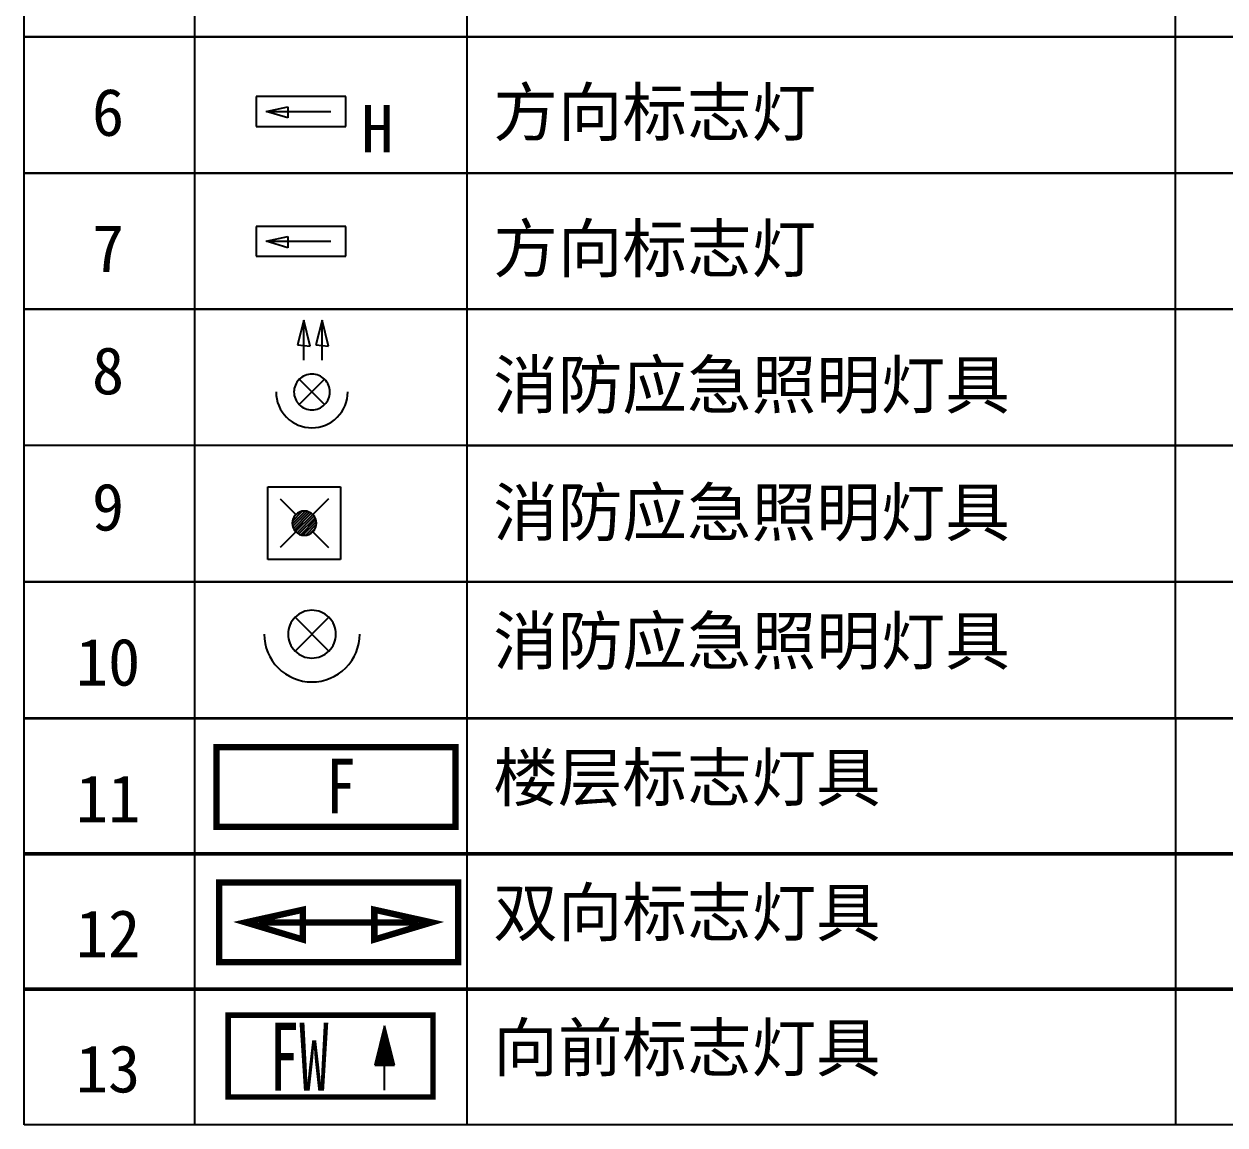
# Model space of a CAD drawing. Header units: millimetres. Extents: x -633009578 to 5705885, y -633235091 to 2571734.
# Drawn here: x 2618485 to 2623763, y 2111053 to 2115892 of the extents above; entities that cross this region are included whole.
import ezdxf
from ezdxf.enums import TextEntityAlignment as Align

# ---------------------------------------------------------------- set-up
doc = ezdxf.new("R2010")
doc.units = ezdxf.units.MM
doc.header["$LTSCALE"] = 1000
doc.header["$MEASUREMENT"] = 0
doc.layers.get('0').update_dxf_attribs({"color": 9})
for name, color, linetype in [('0 @ 1 @ 1', 9, 'Continuous'), ('000000000000电气', 7, 'Continuous'), ('设备-照明', 3, 'Continuous')]:
    doc.layers.add(name, color=color, linetype=linetype)
doc.styles.add('_TEL_DIM', font='simhei.ttf', dxfattribs={"height": 3.5, "bigfont": 'HZTXT'})
doc.styles.add('ELEC-DIM', font='simhei.ttf')
doc.styles.add('IDQSTYLE', font='simhei.ttf', dxfattribs={"width": 0.707, "bigfont": 'hztxt.shx'})
doc.styles.get("Standard").update_dxf_attribs({"font": 'simhei.ttf', "bigfont": 'hztxt.shx'})

# ---------------------------------------------------------------- blocks, each defined once
blk = doc.blocks.new('HC000080')
at = {"color": 0, "linetype": 'Continuous', "const_width": 0.2}
blk.add_lwpolyline([(-3.75, 1.25), (3.75, 1.25), (3.75, -1.25), (-3.75, -1.25), (-3.75, 1.25)], dxfattribs=at)
at = {"color": 0, "style": 'IDQSTYLE', "width": 0.7}
for tag, p in [('E', (-0.313, -0.89)), ('PSFHATT', (5.75, -1.25))]:
    blk.add_attdef(tag, p, '', height=1.715, dxfattribs=at)
blk = doc.blocks.new('HC000078')
at = {"color": 0, "linetype": 'Continuous', "const_width": 0.2}
for points in [[(-3.75, 1.25), (3.75, 1.25), (3.75, -1.25), (-3.75, -1.25), (-3.75, 1.25)], [(2.5, 0), (-2.5, 0)]]:
    blk.add_lwpolyline(points, dxfattribs=at)
blk.add_lwpolyline([(2.917, 0), (1.12, 0.398), (1.12, -0.539)], close=True, dxfattribs=at)
at = {"color": 0, "style": 'IDQSTYLE', "width": 0.7}
blk.add_attdef('PSFHATT', (5.75, -1.25), '', height=2.5, dxfattribs=at)
blk = doc.blocks.new('$equip_U$00000099(PC-20190719OMEG)')
at = {"layer": '0 @ 1 @ 1'}
h = blk.add_hatch(dxfattribs=at)
h.set_pattern_fill('ANSI31', color=3, scale=0.0025)
h.set_pattern_definition([(45, (-1908.374919, -309.4291964), (-0.002806330038, 0.002806330038), [])])
h.paths.add_polyline_path([(0.3955, 0.2215), (0.3235, -0.0665), (0.4675, -0.0665)])
at = {"color": 3}
for p, q in [((-0.75, 0.3), (-0.75, -0.3)), ((0.75, 0.3), (-0.75, 0.3)), ((0.75, -0.3), (0.75, 0.3)), ((0.3955, 0.2215), (0.3235, -0.0665)), ((0.4675, -0.0665), (0.3955, 0.2215)), ((0.3955, -0.2493), (0.3955, 0.1735)), ((0.3235, -0.0665), (0.4675, -0.0665)), ((-0.75, -0.3), (0.75, -0.3))]:
    blk.add_line(p, q, dxfattribs=at)
at = {"color": 3, "const_width": 0.04}
blk.add_lwpolyline([(-0.75, 0.3), (-0.75, -0.3), (0.75, -0.3), (0.75, 0.3), (-0.75, 0.3), (-0.75, -0.3)], dxfattribs=at)
at = {"color": 1}
for p in [(0, 0.3), (-0.75, 0), (0.75, 0), (0, -0.3)]:
    blk.add_point(p, dxfattribs=at)
at = {"color": 3, "style": '_TEL_DIM', "width": 0.64}
blk.add_text('FW', height=0.5, dxfattribs=at).set_placement((-0.4486, -0.2539))
at = {"color": 7, "style": '_TEL_DIM', "flags": 1}
for tag in ['A', 'REMARK']:
    blk.add_attdef(tag, text='', height=0.000025, dxfattribs=at).set_placement((0, 0), align=Align.MIDDLE_CENTER)
at = {"color": 7, "style": '_TEL_DIM'}
blk.add_attdef('$TEXT$', text='', height=0.00002, dxfattribs=at).set_placement((0, -0.3), align=Align.MIDDLE_CENTER)

msp = doc.modelspace()

# ---------------------------------------------------------------- linework, layer by layer
at = {"layer": '000000000000电气'}
for p, q in [((2619234.3, 2117034.4, 1670.9), (2619234.3, 2114849.6, 1670.9)), ((2620431.6, 2117034.4, 1670.9), (2620431.6, 2114849.6, 1670.9)), ((2623543.9, 2117034.4, 1670.9), (2623543.9, 2114849.6, 1670.9)), ((2618485.5, 2115836.3, 1670.9), (2618485.5, 2116435.3, 1670.9)), ((2618485.5, 2115836.3, 1670.9), (2637411.8, 2115836.3, 1670.9)), ((2618485.5, 2115237.3, 1670.9), (2618485.5, 2115836.3, 1670.9)), ((2637411.8, 2115836.3, 1670.9), (2618485.5, 2115836.3, 1670.9)), ((2618485.5, 2115237.3, 1670.9), (2637411.8, 2115237.3, 1670.9)), ((2618485.5, 2114638.2, 1670.9), (2618485.5, 2115237.3, 1670.9)), ((2637411.8, 2115237.3, 1670.9), (2618485.5, 2115237.3, 1670.9)), ((2619234.3, 2115237.3, 1670.9), (2619234.3, 2114638.2, 1670.9)), ((2620431.6, 2115237.3, 1670.9), (2620431.6, 2114638.2, 1670.9)), ((2623543.9, 2115237.3, 1670.9), (2623543.9, 2114638.2, 1670.9)), ((2637411.8, 2114638.2, 1670.9), (2618485.5, 2114638.2, 1670.9)), ((2618485.5, 2114039.2, 1670.9), (2618485.5, 2114638.2, 1670.9)), ((2618485.5, 2114638.2, 1670.9), (2637411.8, 2114638.2, 1670.9)), ((2619234.3, 2114638.2, 1670.9), (2619234.3, 2114039.2, 1670.9)), ((2620431.6, 2114638.2, 1670.9), (2620431.6, 2114039.2, 1670.9)), ((2623543.9, 2114638.2, 1670.9), (2623543.9, 2112841.1, 1670.9)), ((2620431.6, 2114077.6, 1670.9), (2620431.6, 2113440.1, 1670.9)), ((2623543.9, 2114077.6, 1670.9), (2623543.9, 2113440.1, 1670.9)), ((2618485.5, 2113440.1, 1670.9), (2618485.5, 2114039.2, 1670.9)), ((2618485.5, 2114039.2, 1670.9), (2618485.5, 2114039.2, 1670.9)), ((2637411.8, 2114039.2, 1670.9), (2618485.5, 2114039.2, 1670.9)), ((2619234.3, 2114039.2, 1670.9), (2619234.3, 2113440.1, 1670.9)), ((2620431.6, 2114039.2, 1670.9), (2620431.6, 2112841.1, 1670.9)), ((2620431.6, 2114039.2, 1670.9), (2637411.8, 2114039.2, 1670.9)), ((2623543.9, 2114039.2, 1670.9), (2623543.9, 2112841.1, 1670.9)), ((2637411.8, 2113440.1, 1670.9), (2618485.5, 2113440.1, 1670.9)), ((2618485.5, 2113440.1, 1670.9), (2637411.8, 2113440.1, 1670.9)), ((2618485.5, 2112841.1, 1670.9), (2618485.5, 2113440.1, 1670.9)), ((2637411.8, 2113440.1), (2618485.5, 2113440.1)), ((2618485.5, 2113440.1), (2637411.8, 2113440.1)), ((2618485.5, 2112841.1), (2618485.5, 2113440.1)), ((2619234.3, 2113440.1, 1670.9), (2619234.3, 2112841.1, 1670.9)), ((2619234.3, 2113440.1), (2619234.3, 2112841.1)), ((2637411.8, 2112841.1, 1670.9), (2618485.5, 2112841.1, 1670.9)), ((2637411.8, 2112841.1), (2618485.5, 2112841.1)), ((2637411.8, 2112839.6), (2618485.5, 2112839.6)), ((2618485.5, 2112839.6), (2637411.8, 2112839.6)), ((2618485.5, 2112240.6), (2618485.5, 2112839.6)), ((2619234.3, 2112839.6), (2619234.3, 2112240.6)), ((2620430.7, 2112839.6), (2620430.7, 2112240.6)), ((2623545.4, 2112839.6), (2623545.4, 2112240.6)), ((2637411.8, 2112247.9, 1670.9), (2618485.5, 2112247.9, 1670.9)), ((2637411.8, 2112247.9), (2618485.5, 2112247.9)), ((2637411.8, 2112246.5), (2618485.5, 2112246.5)), ((2618485.5, 2112246.5), (2637411.8, 2112246.5)), ((2618485.5, 2111647.4), (2618485.5, 2112246.5)), ((2637411.8, 2112240.6), (2618485.5, 2112240.6)), ((2619234.3, 2112246.5), (2619234.3, 2111647.4)), ((2620430.7, 2112246.5), (2620430.7, 2111647.4)), ((2623545.4, 2112246.5), (2623545.4, 2111647.4)), ((2637411.8, 2111653.4, 1670.9), (2618485.5, 2111653.4, 1670.9)), ((2637411.8, 2111653.4), (2618485.5, 2111653.4)), ((2637411.8, 2111652), (2618485.5, 2111652)), ((2618485.5, 2111652), (2637411.8, 2111652)), ((2618485.5, 2111052.9), (2618485.5, 2111652)), ((2637411.8, 2111647.4), (2618485.5, 2111647.4)), ((2637411.8, 2111646.1), (2618485.5, 2111646.1)), ((2619234.3, 2111652), (2619234.3, 2111052.9)), ((2620430.7, 2111652), (2620430.7, 2111052.9)), ((2623545.4, 2111652), (2623545.4, 2111052.9)), ((2637411.8, 2111052.9), (2618485.5, 2111052.9))]:
    msp.add_line(p, q, dxfattribs=at)
at = {"layer": '000000000000电气', "linetype": 'Continuous'}
for p, q in [((2619899.4, 2115573.4, 106213.4), (2619506.3, 2115573.4, 106213.4)), ((2619506.3, 2115573.4, 106213.4), (2619506.3, 2115442.4, 106213.4)), ((2619899.4, 2115442.4, 106213.4), (2619899.4, 2115573.4, 106213.4)), ((2619549.9, 2115507.9, 106213.4), (2619644.1, 2115528.8, 106213.4)), ((2619644.1, 2115479.7, 106213.4), (2619549.9, 2115507.9, 106213.4)), ((2619571.8, 2115507.9, 106213.4), (2619833.9, 2115507.9, 106213.4)), ((2619644.1, 2115528.8, 106213.4), (2619644.1, 2115479.7, 106213.4)), ((2619506.3, 2115442.4, 106213.4), (2619899.4, 2115442.4, 106213.4)), ((2619899.4, 2115002.7, 106213.4), (2619506.3, 2115002.7, 106213.4)), ((2619506.3, 2115002.7, 106213.4), (2619506.3, 2114871.7, 106213.4)), ((2619549.9, 2114937.2, 106213.4), (2619644.1, 2114958.1, 106213.4)), ((2619644.1, 2114958.1, 106213.4), (2619644.1, 2114909, 106213.4)), ((2619899.4, 2114871.7, 106213.4), (2619899.4, 2115002.7, 106213.4)), ((2619644.1, 2114909, 106213.4), (2619549.9, 2114937.2, 106213.4)), ((2619571.8, 2114937.2, 106213.4), (2619833.9, 2114937.2, 106213.4)), ((2619506.3, 2114871.7, 106213.4), (2619899.4, 2114871.7, 106213.4)), ((2619557.4, 2113857.8, 1670.9), (2619876.8, 2113857.8, 1670.9)), ((2619557.4, 2113538.4, 1670.9), (2619557.4, 2113857.8, 1670.9)), ((2619876.8, 2113857.8, 1670.9), (2619876.8, 2113538.4, 1670.9)), ((2619610.6, 2113804.6, 1670.9), (2619679.5, 2113735.8, 1670.9)), ((2619823.6, 2113804.6, 1670.9), (2619754.7, 2113735.8, 1670.9)), ((2619664, 2113694.2, 1670.9), (2619721, 2113751.2, 1670.9)), ((2619664.6, 2113706.8, 1670.9), (2619708.4, 2113750.7, 1670.9)), ((2619665.8, 2113684, 1670.9), (2619731.3, 2113749.5, 1670.9)), ((2619669.1, 2113675.2, 1670.9), (2619740.1, 2113746.2, 1670.9)), ((2619671.8, 2113726.1, 1670.9), (2619689.1, 2113743.4, 1670.9)), ((2619673.5, 2113667.6, 1670.9), (2619747.7, 2113741.7, 1670.9)), ((2619679, 2113661, 1670.9), (2619754.2, 2113736.3, 1670.9)), ((2619685.4, 2113655.4, 1670.9), (2619759.9, 2113729.9, 1670.9)), ((2619692.8, 2113650.8, 1670.9), (2619764.5, 2113722.4, 1670.9)), ((2619701.4, 2113647.3, 1670.9), (2619768, 2113713.9, 1670.9)), ((2619711.4, 2113645.2, 1670.9), (2619770, 2113703.9, 1670.9)), ((2619723.5, 2113645.3, 1670.9), (2619770, 2113691.8, 1670.9)), ((2619679.5, 2113660.5, 1670.9), (2619610.6, 2113591.7, 1670.9)), ((2619740.6, 2113650.4, 1670.9), (2619764.9, 2113674.6, 1670.9)), ((2619754.7, 2113660.5, 1670.9), (2619823.6, 2113591.7, 1670.9)), ((2619876.8, 2113538.4, 1670.9), (2619557.4, 2113538.4, 1670.9)), ((2619876.8, 2113538.4), (2619557.4, 2113538.4))]:
    msp.add_line(p, q, dxfattribs=at)
for start, end in [(90, 135), (45, 90), (135, 180), (180, 225), (0, 45), (315, 0), (225, 270), (270, 315)]:
    msp.add_arc((2619717.1, 2113698.1, 1670.9), 53.2, start, end, dxfattribs=at)
at = {"layer": '设备-照明', "linetype": 'Continuous'}
for p, q in [((2619715.1, 2114590.3, 1670.9), (2619686.9, 2114482.7, 1670.9)), ((2619714.9, 2114415.3, 1670.9), (2619715.1, 2114590.3, 1670.9)), ((2619742.6, 2114475.8, 1670.9), (2619715.1, 2114590.3, 1670.9)), ((2619796.2, 2114590.1, 1670.9), (2619768, 2114482.6, 1670.9)), ((2619796, 2114415.2, 1670.9), (2619796.2, 2114590.1, 1670.9)), ((2619823.7, 2114475.6, 1670.9), (2619796.2, 2114590.1, 1670.9)), ((2619686.9, 2114482.7, 1670.9), (2619742.6, 2114475.8, 1670.9)), ((2619768, 2114482.6, 1670.9), (2619823.7, 2114475.6, 1670.9)), ((2619806.3, 2114219.4, 1670.9), (2619694.9, 2114330.7, 1670.9)), ((2619694.9, 2114219.4, 1670.9), (2619806.3, 2114330.7, 1670.9)), ((2619825, 2113136.1, 1670.9), (2619676.5, 2113284.6, 1670.9)), ((2619676.5, 2113136.1, 1670.9), (2619825, 2113284.6, 1670.9)), ((2619825, 2113136.1), (2619676.5, 2113284.6)), ((2619676.5, 2113136.1), (2619825, 2113284.6))]:
    msp.add_line(p, q, dxfattribs=at)
for centre, radius, start, end in [((2619750.6, 2114275, 1670.9), 78.8, 135, 180), ((2619750.6, 2114275, 1670.9), 78.8, 90, 135), ((2619750.6, 2114275, 1670.9), 78.8, 45, 90), ((2619750.6, 2114275, 1670.9), 78.8, 0, 45), ((2619750.6, 2114275, 1670.9), 157.5, 180, 225), ((2619750.6, 2114275, 1670.9), 78.8, 180, 225), ((2619750.6, 2114275, 1670.9), 78.7, 315, 0), ((2619750.6, 2114275, 1670.9), 157.5, 315, 360), ((2619750.6, 2114275, 1670.9), 78.8, 225, 270), ((2619750.6, 2114275, 1670.9), 78.8, 270, 315), ((2619750.6, 2114275, 1670.9), 157.5, 225, 270), ((2619750.6, 2114275, 1670.9), 157.5, 270, 315), ((2619750.7, 2113210.4, 1670.9), 105, 135, 180), ((2619750.7, 2113210.4), 105, 135, 180), ((2619750.7, 2113210.4, 1670.9), 105, 90, 135), ((2619750.7, 2113210.4), 105, 90, 135), ((2619750.7, 2113210.4, 1670.9), 105, 45, 90), ((2619750.7, 2113210.4), 105, 45, 90), ((2619750.7, 2113210.4, 1670.9), 105, 0, 45), ((2619750.7, 2113210.4), 105, 0, 45), ((2619750.7, 2113210.4, 1670.9), 210, 180, 225), ((2619750.7, 2113210.4), 210, 180, 225), ((2619750.7, 2113210.4, 1670.9), 105, 180, 225), ((2619750.7, 2113210.4), 105, 180, 225), ((2619750.7, 2113210.4, 1670.9), 105, 315, 0), ((2619750.7, 2113210.4), 105, 315, 0), ((2619750.7, 2113210.4, 1670.9), 210, 315, 0), ((2619750.7, 2113210.4), 210, 315, 0), ((2619750.7, 2113210.4, 1670.9), 105, 225, 270), ((2619750.7, 2113210.4), 105, 225, 270), ((2619750.7, 2113210.4, 1670.9), 105, 270, 315), ((2619750.7, 2113210.4), 105, 270, 315), ((2619750.7, 2113210.4, 1670.9), 210, 225, 270), ((2619750.7, 2113210.4), 210, 225, 270), ((2619750.7, 2113210.4, 1670.9), 210, 270, 315), ((2619750.7, 2113210.4), 210, 270, 315)]:
    msp.add_arc(centre, radius, start, end, dxfattribs=at)

# ---------------------------------------------------------------- block references
at = {"layer": '设备-照明'}
ref = msp.add_blockref('HC000080', (2619856.7, 2112538.7), dxfattribs=dict(at, xscale=-140, yscale=140, zscale=140, rotation=180))
ref.add_attrib('E', 'F', (2619812.8, 2112423.2), dxfattribs={"layer": '0', "color": 0, "height": 240.1, "width": 0.8})
at = {"layer": '设备-照明', "xscale": -140, "yscale": 140, "zscale": 140, "rotation": 359.9999999999998}
msp.add_blockref('HC000078', (2619868.1, 2111943.4), dxfattribs=at)
at = {"layer": '设备-照明', "xscale": 140, "yscale": 140, "zscale": 140}
msp.add_blockref('HC000078', (2619868.1, 2111943.4), dxfattribs=at)
at = {"layer": '设备-照明'}
ref = msp.add_blockref('$equip_U$00000099(PC-20190719OMEG)', (2619832.8, 2111355.6), dxfattribs=dict(at, xscale=600, yscale=600, zscale=600))
ref.add_attrib('$TEXT$', '$TEXT$', dxfattribs={"layer": '0', "color": 7, "height": 0.012, "rotation": 270, "style": '_TEL_DIM'}).set_placement((2619832.8, 2111175.6), align=Align.MIDDLE_CENTER)

# ---------------------------------------------------------------- texts
at = {"layer": '000000000000电气', "style": 'ELEC-DIM'}
for s, p in [('方向标志灯', (2620547.5, 2115400.7, 1670.9)), ('方向标志灯', (2620547.5, 2114801.7, 1670.9)), ('消防应急照明灯具', (2620547.5, 2114202.7, 1670.9)), ('消防应急照明灯具', (2620547.5, 2113642.1, 1670.9)), ('消防应急照明灯具', (2620547.5, 2113077.1, 1670.9)), ('消防应急照明灯具', (2620547.5, 2113077.1)), ('楼层标志灯具', (2620547.5, 2112476.6)), ('双向标志灯具', (2620547.5, 2111883.4)), ('向前标志灯具', (2620547.5, 2111288.9))]:
    msp.add_text(s, height=208, dxfattribs=at).set_placement(p)
for s, p in [('6', (2618854.8, 2115400.7, 1670.9)), ('7', (2618854.8, 2114801.7, 1670.9)), ('8', (2618854.8, 2114264.7, 1670.9)), ('9', (2618854.8, 2113665.6, 1670.9)), ('10', (2618854.8, 2112984.1, 1670.9)), ('10', (2618854.8, 2112984.1)), ('11', (2618854.8, 2112383.6)), ('12', (2618854.8, 2111790.4)), ('13', (2618854.8, 2111195.9))]:
    msp.add_text(s, height=208, dxfattribs=at).set_placement(p, align=Align.CENTER)
msp.add_text('H', height=208, dxfattribs=at).set_placement((2620037.8, 2115432.1, 106213.4), align=Align.MIDDLE_CENTER)

doc.saveas('drawing.dxf')
